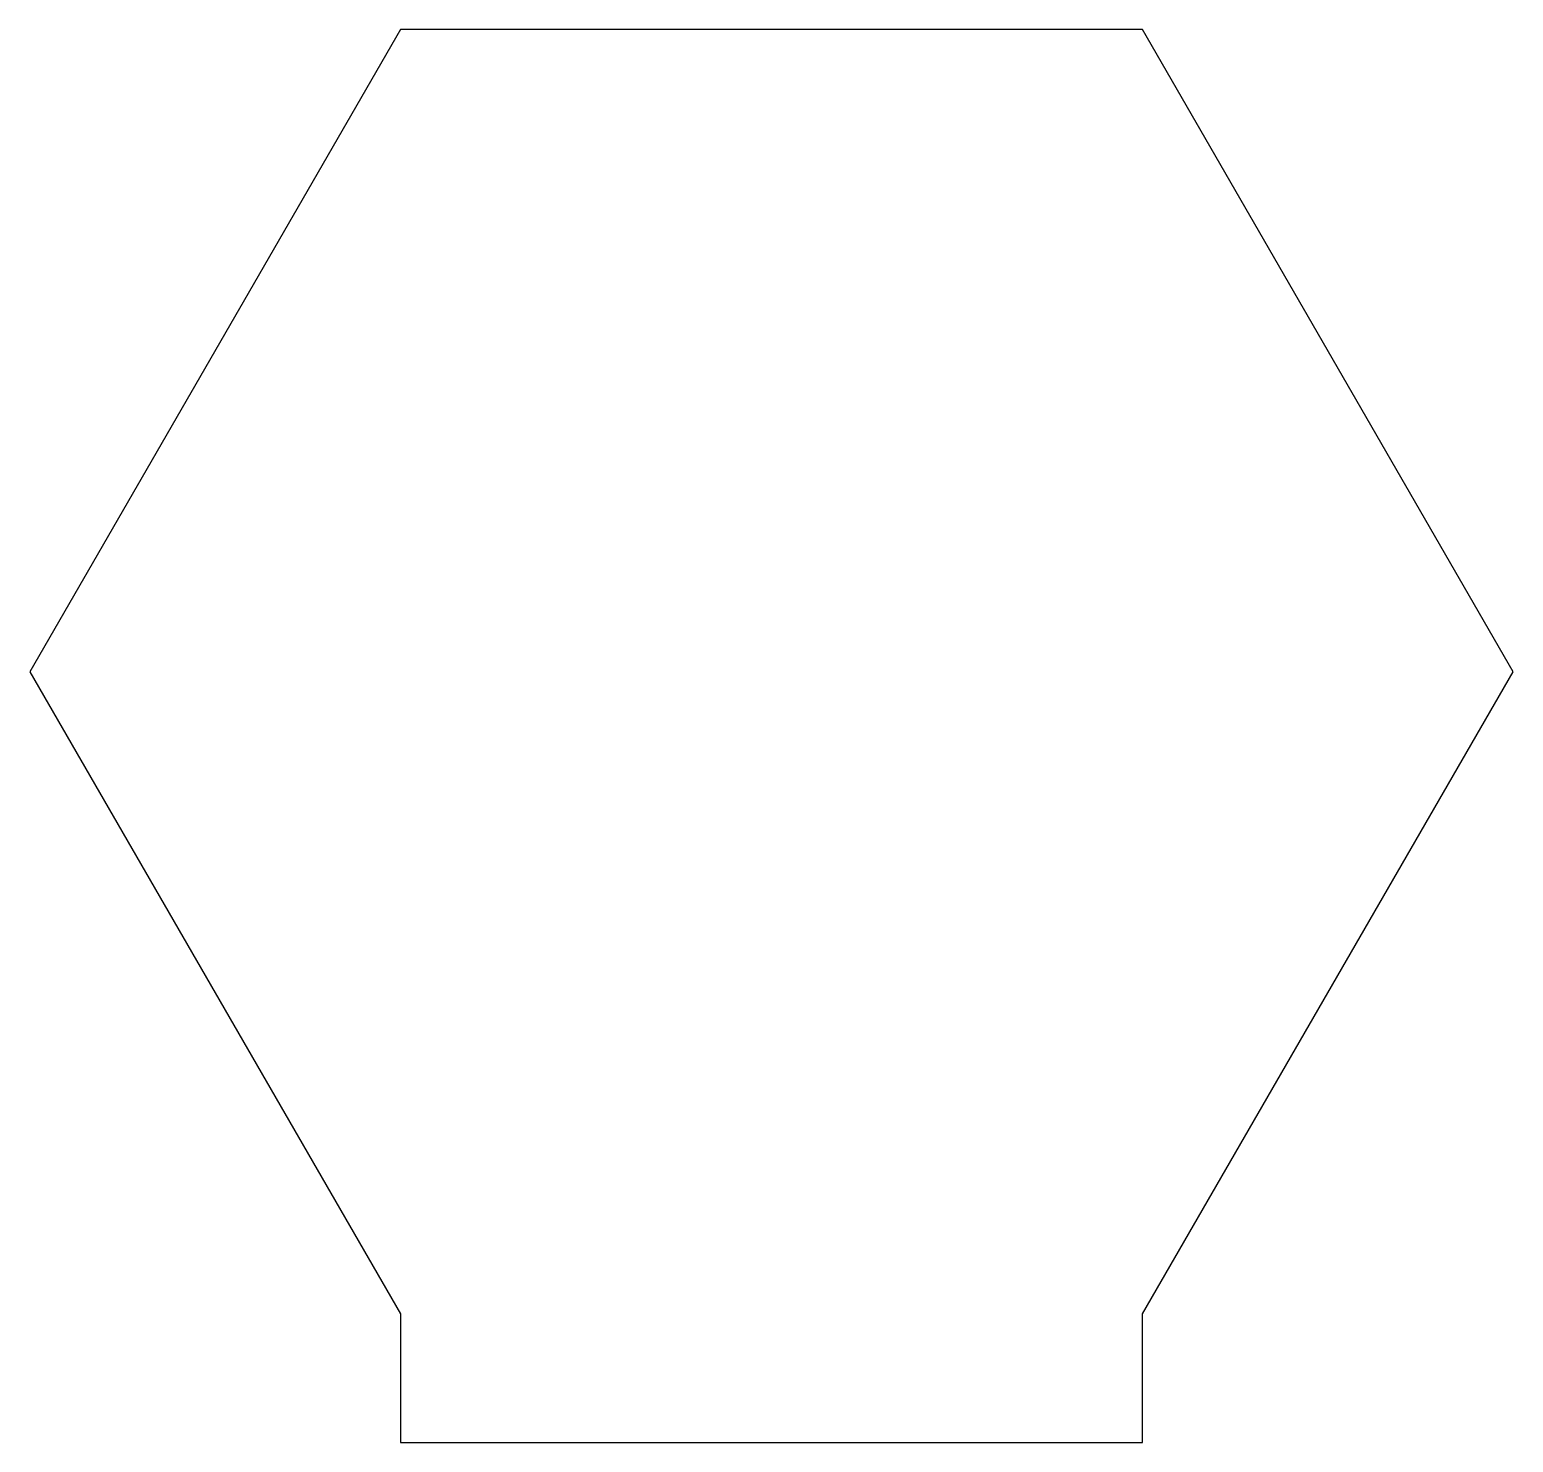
# Model space of a CAD drawing. Extents: x -50 to 50, y -52 to 43.
import ezdxf

# ---------------------------------------------------------------- set-up
doc = ezdxf.new("R2010")
doc.units = 0
doc.layers.get('0').update_dxf_attribs({"linetype": 'continuous'})

msp = doc.modelspace()

# ---------------------------------------------------------------- linework, layer by layer
at = {"color": 0}
msp.add_lwpolyline([(25, -51.961524), (25, -43.30127), (50, 0), (25, 43.30127), (-25, 43.30127), (-50, 0), (-25, -43.30127), (-25, -51.961524)], close=True, dxfattribs=at)

doc.saveas('drawing.dxf')
